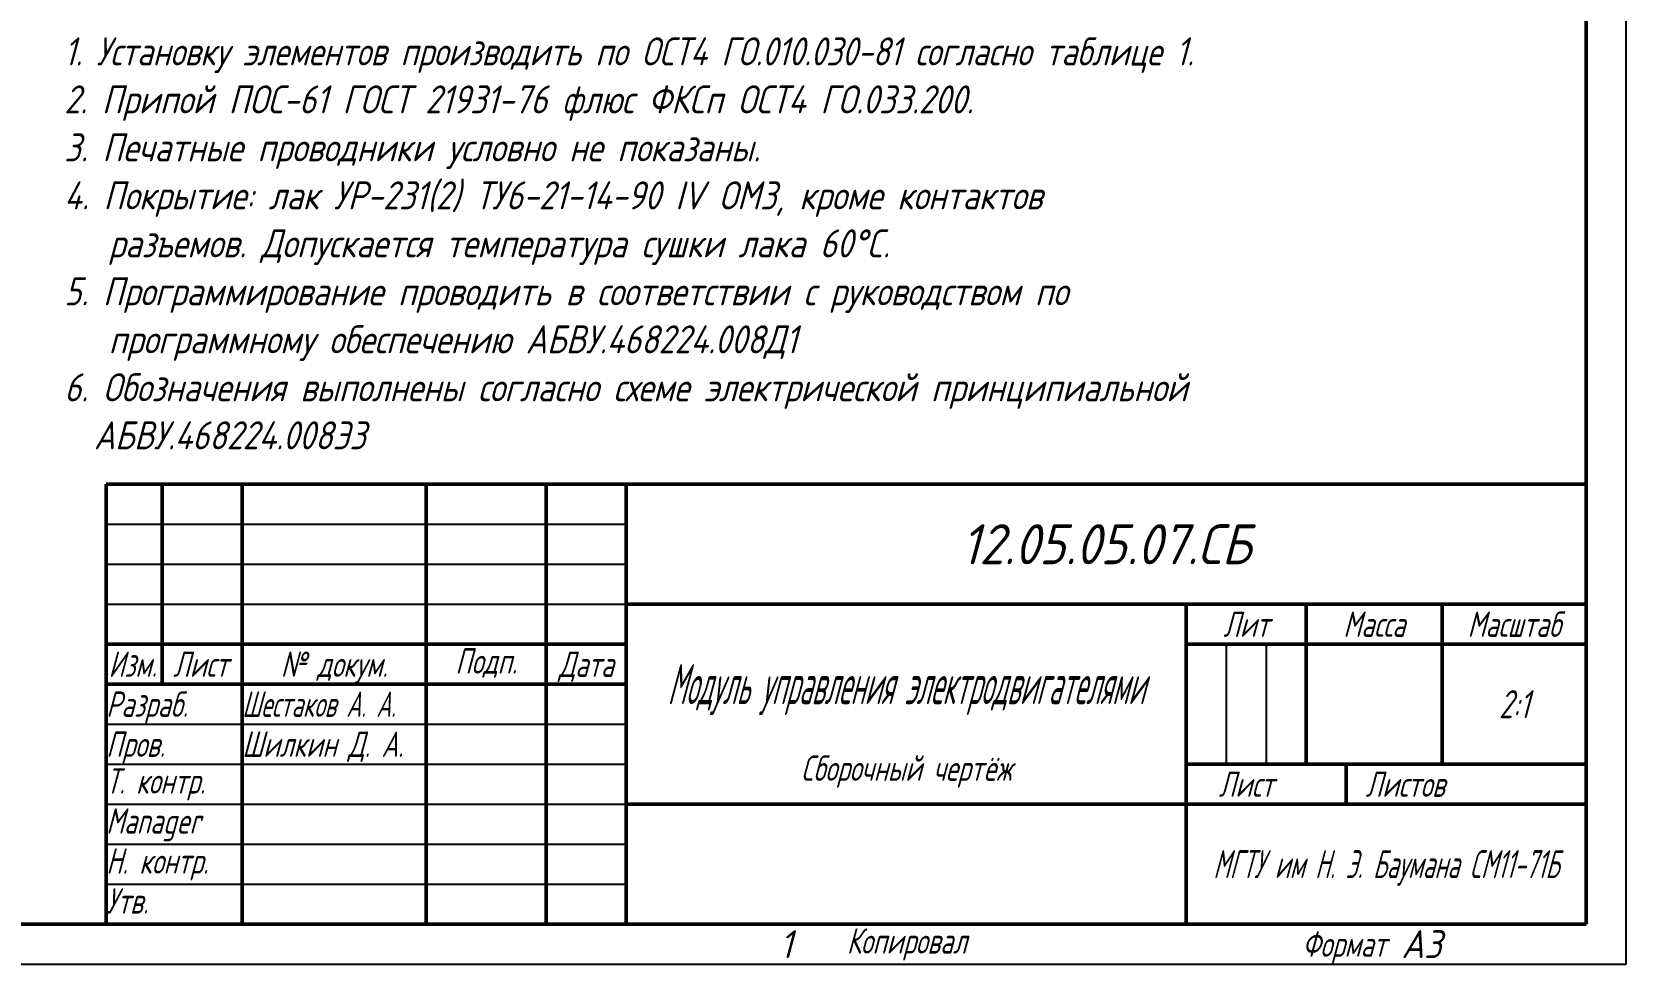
# Model space of a CAD drawing. Header units: millimetres. Extents: x -85 to 1448, y -98 to 199.
# Drawn here: x 135.8 to 335.1, y -97.9 to 18.6 of the extents above; entities that cross this region are included whole.
import ezdxf
from ezdxf.enums import TextEntityAlignment as Align

# ---------------------------------------------------------------- set-up
doc = ezdxf.new("R2010")
doc.units = ezdxf.units.MM
doc.linetypes.add('HIDDEN', pattern=[9.525, 6.35, -3.175])
for name, color, linetype, lineweight in [('AM_BOR', 7, 'Continuous', 50), ('Mechanical1', 7, 'Continuous', 40), ('TEXT', 1, 'Continuous', 30), ('прерывистый', 2, 'HIDDEN', 50)]:
    doc.layers.add(name, color=color, linetype=linetype, lineweight=lineweight)
doc.styles.add('ACGOSTTS', font='geniso.shx', dxfattribs={"oblique": 15})
doc.styles.add('E', font='simplex.shx', dxfattribs={"width": 0.8, "oblique": 15})

# ---------------------------------------------------------------- blocks, each defined once
blk = doc.blocks.new('GOST_A3_LANDSCAPE')
at = {"layer": 'AM_BOR', "color": 1, "lineweight": 25}
for p, q in [((420, 0), (420, 297)), ((0, 0), (420, 0))]:
    blk.add_line(p, q, dxfattribs=at)
at = {"layer": 'AM_BOR', "color": 7, "lineweight": 50}
for p, q in [((415, 5), (415, 292)), ((20, 5), (415, 5))]:
    blk.add_line(p, q, dxfattribs=at)
at = {"layer": 'AM_BOR', "color": 1, "lineweight": 25, "style": 'ACGOSTTS', "oblique": 15}
blk.add_text('1', height=3.5, dxfattribs=at).set_placement((315, 2.5), align=Align.MIDDLE_CENTER)
blk = doc.blocks.new('GOST_FORM1')
at = {"layer": 'AM_BOR', "color": 7, "lineweight": 50}
for p, q in [((-185, 0), (-185, 55)), ((-185, 55), (0, 55)), ((-178, 55), (-178, 30)), ((-168, 55), (-168, 0)), ((-145, 55), (-145, 0)), ((-130, 55), (-130, 0)), ((-120, 55), (-120, 0)), ((0, 55), (0, 0)), ((-120, 40), (0, 40)), ((-50, 40), (-50, 0)), ((-35, 40), (-35, 20)), ((-18, 40), (-18, 20)), ((-185, 35), (-120, 35)), ((-50, 35), (0, 35)), ((-185, 30), (-120, 30)), ((-50, 20), (0, 20)), ((-30, 20), (-30, 15)), ((-120, 15), (0, 15)), ((0, 0), (-185, 0))]:
    blk.add_line(p, q, dxfattribs=at)
at = {"layer": 'AM_BOR', "color": 1, "lineweight": 25}
for p, q in [((-185, 50), (-120, 50)), ((-185, 45), (-120, 45)), ((-185, 40), (-120, 40)), ((-45, 35), (-45, 20)), ((-40, 35), (-40, 20)), ((-185, 25), (-120, 25)), ((-185, 20), (-120, 20)), ((-185, 15), (-120, 15)), ((-185, 10), (-120, 10)), ((-185, 5), (-120, 5))]:
    blk.add_line(p, q, dxfattribs=at)
at = {"layer": 'AM_BOR', "color": 1, "lineweight": 25, "style": 'ACGOSTTS', "oblique": 15, "width": 0.8}
for s, p in [('Лит', (-42.5, 37.5)), ('Масса', (-26.5, 37.5)), ('Масштаб', (-9, 37.5)), ('Изм.', (-181.7, 32.5)), ('Лист', (-173.2, 32.5)), ('№ докум.', (-156.5, 32.5)), ('Подп.', (-137.5, 32.9)), ('Дата', (-125, 32.5)), ('Лист', (-42.5, 17.5)), ('Листов', (-22.62, 17.5)), ('Копировал', (-84.92, -2.1))]:
    blk.add_text(s, height=3.17, dxfattribs=at).set_placement(p, align=Align.MIDDLE_CENTER)
for s, p in [('Разраб.', (-185, 27.5)), ('Пров.', (-185, 22.5)), ('Т. контр.', (-185, 17.9)), ('Н. контр.', (-185, 7.9)), ('Утв.', (-185, 2.9))]:
    blk.add_text(s, height=3.17, dxfattribs=at).set_placement(p, align=Align.MIDDLE_LEFT)
blk.add_text('Формат', height=3.17, dxfattribs=at).set_placement((-25, -2.5), align=Align.MIDDLE_RIGHT)
at = {"layer": 'AM_BOR', "color": 2, "lineweight": 25, "style": 'ACGOSTTS', "oblique": 15}
for tag, height, p in [('GEN-TITLE-PARTNO{23}', 5, (-60, 47.5)), ('GEN-TITLE-CMPNY{13}', 3.5, (-25, 7.5))]:
    blk.add_attdef(tag, text='', height=height, dxfattribs=at).set_placement(p, align=Align.MIDDLE_CENTER)
at = {"layer": 'AM_BOR', "color": 2, "lineweight": 25, "style": 'ACGOSTTS', "oblique": 15, "width": 0.8}
for tag, height, p in [('GEN-TITLE-DES1{13}', 5, (-85, 30)), ('GEN-TITLE-LIT1{1}', 3.5, (-47.9, 27.5)), ('GEN-TITLE-LIT2{1.1}', 3.5, (-42.9, 27.5)), ('GEN-TITLE-LIT3{1.1}', 3.5, (-37.9, 27.5)), ('GEN-TITLE-WT{4}', 3.5, (-27, 27.5)), ('GEN-TITLE-SCA{6}', 3.5, (-9, 27.5)), ('GEN-TITLE-DES2{21}', 3.17, (-85, 19.5)), ('GEN-TITLE-SHEET{2.2}', 3.17, (-34.5, 17.5)), ('GEN-TITLE-NUMSHTS{5}', 3.17, (-9.12, 17.5))]:
    blk.add_attdef(tag, text='', height=height, dxfattribs=at).set_placement(p, align=Align.MIDDLE_CENTER)
at = {"layer": 'AM_BOR', "color": 2, "lineweight": 25, "style": 'ACGOSTTS', "oblique": 15}
for tag, height, width, p in [('GEN-TITLE-NAME{6.5}', 3.17, 0.8, (-168, 27.5)), ('GEN-TITLE-CHKM{6.5}', 3.17, 0.8, (-168, 22.5)), ('GEN-TITLE-ENG{6.5}', 3.17, 0.8, (-168, 17.5)), ('GEN-TITLE-AUTH{6.5}', 3.17, 0.8, (-168, 12.5)), ('GEN-TITLE-MAT2{9}', 3.5, 0.9, (-85, 9.25)), ('GEN-TITLE-APPD{6.5}', 3.17, 0.8, (-168, 7.5)), ('GEN-TITLE-MAT3{9}', 3.5, 0.9, (-85, 4.37)), ('GEN-TITLE-APPM{6.5}', 3.17, 0.8, (-168, 2.5))]:
    blk.add_attdef(tag, text='', height=height, dxfattribs=dict(at, width=width)).set_placement(p, align=Align.MIDDLE_LEFT)
at = {"layer": 'AM_BOR', "color": 1, "lineweight": 25, "style": 'ACGOSTTS', "oblique": 15, "width": 0.8}
blk.add_attdef('GEN-TITLE-AUTHT{5}', text='', height=3.17, dxfattribs=at).set_placement((-185, 12.9), align=Align.MIDDLE_LEFT)
at = {"layer": 'AM_BOR', "color": 2, "lineweight": 25, "style": 'ACGOSTTS', "oblique": 15, "width": 0.9}
blk.add_attdef('GEN-TITLE-MAT1{9}', text='', height=3.5, dxfattribs=at).set_placement((-86.5, 7.5), align=Align.MIDDLE_RIGHT)
at = {"layer": 'AM_BOR', "color": 2, "lineweight": 25, "style": 'ACGOSTTS', "oblique": 15}
blk.add_attdef('GEN-TITLE-SIZ{15.7}', text='', height=3.5, dxfattribs=at).set_placement((-23.1, -2.5), align=Align.MIDDLE_LEFT)

msp = doc.modelspace()

# ---------------------------------------------------------------- block references
at = {"layer": 'Mechanical1', "lineweight": 0}
ref = msp.add_blockref('GOST_FORM1', (330.054, -92.923), dxfattribs=at)
ref.add_attrib('GEN-TITLE-DES1{13}', 'Модуль управления электродвигателями', dxfattribs={"layer": 'AM_BOR', "color": 2, "lineweight": 25, "height": 5, "style": 'ACGOSTTS', "oblique": 15, "width": 0.510786}).set_placement((245.054, -62.923), align=Align.MIDDLE_CENTER)
ref.add_attrib('GEN-TITLE-DES2{21}', 'Сборочный чертёж', dxfattribs={"layer": 'AM_BOR', "color": 2, "lineweight": 25, "height": 3.17, "style": 'ACGOSTTS', "oblique": 15, "width": 0.8}).set_placement((245.054, -73.423), align=Align.MIDDLE_CENTER)
ref.add_attrib('GEN-TITLE-PARTNO{23}', '12.05.05.07.СБ', dxfattribs={"layer": 'AM_BOR', "color": 2, "lineweight": 25, "height": 5, "style": 'ACGOSTTS', "oblique": 15}).set_placement((270.054, -45.423), align=Align.MIDDLE_CENTER)
ref.add_attrib('GEN-TITLE-MAT2{9}', '%%u', dxfattribs={"layer": 'AM_BOR', "color": 2, "lineweight": 25, "height": 3.5, "style": 'ACGOSTTS', "oblique": 15, "width": 0.9}).set_placement((245.054, -83.673), align=Align.MIDDLE_LEFT)
ref.add_attrib('GEN-TITLE-SCA{6}', '2:1', dxfattribs={"layer": 'AM_BOR', "color": 2, "lineweight": 25, "height": 3.5, "style": 'ACGOSTTS', "oblique": 15, "width": 0.8}).set_placement((321.054, -65.423), align=Align.MIDDLE_CENTER)
ref.add_attrib('GEN-TITLE-CMPNY{13}', 'МГТУ им Н. Э. Баумана СМ11-71Б', dxfattribs={"layer": 'AM_BOR', "color": 2, "lineweight": 25, "height": 3.5, "style": 'ACGOSTTS', "oblique": 15, "width": 0.663565}).set_placement((305.054, -85.423), align=Align.MIDDLE_CENTER)
ref.add_attrib('GEN-TITLE-AUTHT{5}', 'Manager', dxfattribs={"layer": 'AM_BOR', "color": 1, "lineweight": 25, "height": 3.17, "style": 'ACGOSTTS', "oblique": 15, "width": 0.8}).set_placement((145.054, -80.023), align=Align.MIDDLE_LEFT)
ref.add_attrib('GEN-TITLE-NAME{6.5}', 'Шестаков А. А.', dxfattribs={"layer": 'AM_BOR', "color": 2, "lineweight": 25, "height": 3.17, "style": 'ACGOSTTS', "oblique": 15, "width": 0.716905}).set_placement((162.054, -65.423), align=Align.MIDDLE_LEFT)
ref.add_attrib('GEN-TITLE-CHKM{6.5}', 'Шилкин Д. А.', dxfattribs={"layer": 'AM_BOR', "color": 2, "lineweight": 25, "height": 3.17, "style": 'ACGOSTTS', "oblique": 15, "width": 0.8}).set_placement((162.054, -70.423), align=Align.MIDDLE_LEFT)
ref.add_attrib('GEN-TITLE-SIZ{15.7}', 'A3', dxfattribs={"layer": 'AM_BOR', "color": 2, "lineweight": 25, "height": 3.5, "style": 'ACGOSTTS', "oblique": 15}).set_placement((306.954, -95.423), align=Align.MIDDLE_LEFT)
at = {"layer": 'прерывистый', "lineweight": 0}
msp.add_blockref('GOST_A3_LANDSCAPE', (-84.946, -97.923), dxfattribs=at)

# ---------------------------------------------------------------- texts
at = {"layer": 'TEXT', "linetype": 'Continuous', "style": 'E', "oblique": 15}
for s, width, p in [('1. Установку элементов производить по ОСТ4 ГО.010.030-81 согласно таблице 1.', 0.77, (139.804, 14.443)), ('2. Припой ПОС-61 ГОСТ 21931-76 флюс ФКСп ОСТ4 ГО.033.200.', 0.8, (139.804, 8.443)), ('3. Печатные проводники условно не показаны.', 0.8, (139.804, 2.443)), ('4. Покрытие: лак УP-231(2) ТУ6-21-14-90 IV ОМЗ, кроме контактов', 0.8, (139.804, -3.557)), ('   разъемов. Допускается температура сушки лака 60%%DC.', 0.8, (139.804, -9.557)), ('5. Программирование проводить в соответствии с руководством по', 0.8, (139.804, -15.557)), ('   программному обеспечению АБВУ.468224.008Д1', 0.8, (139.804, -21.557)), ('6. Обозначения выполнены согласно схеме электрической принципиальной ', 0.8, (139.804, -27.557)), ('  АБВУ.468224.008Э3', 0.8, (139.804, -33.557))]:
    msp.add_text(s, height=3.5, dxfattribs=dict(at, width=width)).set_placement(p)

doc.saveas('drawing.dxf')
